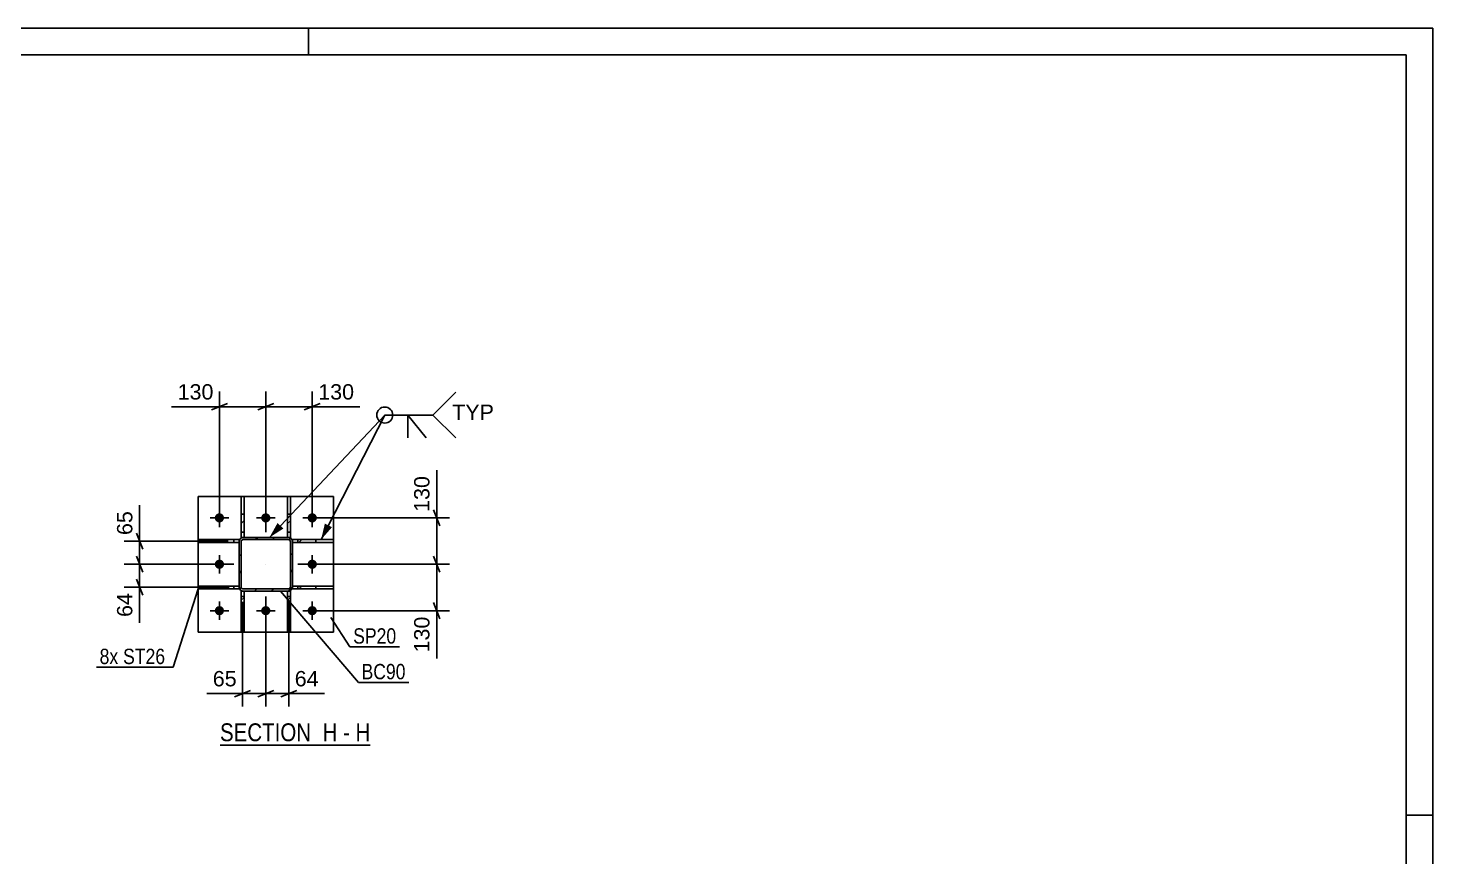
# Model space of a CAD drawing. Header units: millimetres. Extents: x -315 to 526, y -215 to 379.
# Drawn here: x 263.4 to 525.7, y 224.2 to 379 of the extents above; entities that cross this region are included whole.
import ezdxf

# ---------------------------------------------------------------- set-up
doc = ezdxf.new("R2010")
doc.units = ezdxf.units.MM
doc.linetypes.add('DXK_LINE_DOT2', pattern=[3.9198, 1.9599, -1.9599])
doc.linetypes.add('DXK_LINE_DOT3', pattern=[5.9187, 2.979, -0.9799, 0.9799, -0.9799])
doc.styles.add('Arial', font='arial.ttf', dxfattribs={"height": 0.2})
doc.styles.add('Arial Narrow', font='ARIALN.TTF', dxfattribs={"height": 0.2})

# ---------------------------------------------------------------- blocks, each defined once
blk = doc.blocks.new('Unknown-284857918-17864')
at = {"color": 5, "linetype": 'Continuous'}
for p, q in [((525.75, 378.96), (-315.25, 378.96)), ((315.75, 373.96), (315.75, 378.96)), ((525.75, -215.04), (525.75, 378.96)), ((520.75, 373.96), (-310.25, 373.96)), ((520.75, -210.04), (520.75, 373.96)), ((525.75, 231.96), (520.75, 231.96))]:
    blk.add_line(p, q, dxfattribs=at)
blk = doc.blocks.new('Unknown-284857918-19 - 35338')
at = {"color": 6, "linetype": 'Continuous'}
blk.add_line((299.25, 245.02), (327.32, 245.02), dxfattribs=at)
at = {"color": 0, "linetype": 'Continuous'}
blk.add_wipeout([(317.36, 245.77), (317.36, 249.27), (299.25, 249.27), (299.25, 245.77)], dxfattribs=at)
at = {"color": 7, "linetype": 'Continuous', "style": 'Arial Narrow'}
blk.add_text('SECTION ', height=3.34, dxfattribs=at).set_placement((299.25, 245.77))
at = {"color": 0, "linetype": 'Continuous'}
blk.add_wipeout([(321.18, 245.77), (321.18, 249.27), (318.41, 249.27), (318.41, 245.77)], dxfattribs=at)
at = {"color": 7, "linetype": 'Continuous', "style": 'Arial Narrow'}
blk.add_text('H', height=3.34, dxfattribs=at).set_placement((318.41, 245.77))
at = {"color": 0, "linetype": 'Continuous'}
blk.add_wipeout([(323.5, 245.77), (323.5, 249.27), (322.23, 249.27), (322.23, 245.77)], dxfattribs=at)
blk.add_wipeout([(327.32, 245.77), (327.32, 249.27), (324.55, 249.27), (324.55, 245.77)], dxfattribs=at)
at = {"color": 7, "linetype": 'Continuous', "style": 'Arial Narrow'}
for s, p in [('-', (322.23, 245.77)), ('H', (324.55, 245.77))]:
    blk.add_text(s, height=3.34, dxfattribs=at).set_placement(p)
blk = doc.blocks.new('Part-284857918-35413 - 35338')
at = {"linetype": 'Continuous'}
h = blk.add_hatch(dxfattribs=at)
h.set_pattern_fill('', scale=0.7, style=0, pattern_type=0)
h.set_pattern_definition([(45, (303.7374, 283.8197), (-1.5715, 1.5715), [])])
h.paths.add_polyline_path([(303.2, 283.82), (303.74, 283.82), (303.74, 288.15), (303.2, 288.15)])
at = {"color": 2, "linetype": 'Continuous'}
for p, q in [((303.2, 291.49), (303.2, 288.15)), ((303.2, 291.49), (303.74, 291.49)), ((303.74, 291.49), (303.74, 288.15)), ((303.2, 283.82), (303.2, 288.15)), ((303.2, 288.15), (303.74, 288.15)), ((303.74, 288.15), (303.74, 283.82)), ((303.2, 283.82), (303.2, 283.82)), ((303.74, 283.82), (303.2, 283.82)), ((303.74, 283.82), (303.74, 283.82))]:
    blk.add_line(p, q, dxfattribs=at)
at = {"color": 7, "linetype": 'DXK_LINE_DOT2'}
for p, q in [((303.2, 288.15), (303.2, 283.82)), ((303.74, 288.15), (303.74, 283.82)), ((303.2, 284.82), (303.74, 284.82)), ((303.74, 283.82), (303.2, 283.82))]:
    blk.add_line(p, q, dxfattribs=at)
blk = doc.blocks.new('Part-284857918-35347 - 35338')
at = {"linetype": 'Continuous'}
h = blk.add_hatch(dxfattribs=at)
h.set_pattern_fill('', scale=0.7, style=0, pattern_type=0)
h.set_pattern_definition([(45, (312.004, 273.8197), (-1.57154, 1.57154), [])])
h.paths.add_polyline_path([(303.6, 273.82), (312, 273.82), (312.31, 273.88), (312.57, 274.05), (312.74, 274.31), (312.8, 274.62), (312.8, 283.02), (312.74, 283.33), (312.57, 283.59), (312.31, 283.76), (312, 283.82), (303.6, 283.82), (303.3, 283.76), (303.04, 283.59), (302.86, 283.33), (302.8, 283.02), (302.8, 274.62), (302.86, 274.31), (303.04, 274.05), (303.3, 273.88)])
h.paths.add_polyline_path([(303.23, 274.47), (303.2, 274.62), (303.2, 283.02), (303.23, 283.17), (303.32, 283.3), (303.45, 283.39), (303.6, 283.42), (312, 283.42), (312.16, 283.39), (312.29, 283.3), (312.37, 283.17), (312.4, 283.02), (312.4, 274.62), (312.37, 274.47), (312.29, 274.34), (312.16, 274.25), (312, 274.22), (303.6, 274.22), (303.45, 274.25), (303.32, 274.34)])
at = {"color": 7, "linetype": 'DXK_LINE_DOT2'}
for p, q in [((302.8, 283.02), (302.86, 283.33)), ((303.3, 283.76), (303.6, 283.82)), ((303.45, 283.39), (303.32, 283.3)), ((303.6, 283.42), (303.45, 283.39)), ((303.6, 283.82), (312, 283.82)), ((303.6, 283.42), (312, 283.42)), ((312, 283.82), (312.31, 283.76)), ((312.16, 283.39), (312, 283.42)), ((312.29, 283.3), (312.16, 283.39)), ((312.74, 283.33), (312.8, 283.02)), ((302.8, 274.62), (302.8, 283.02)), ((303.23, 283.17), (303.2, 283.02)), ((303.2, 283.02), (303.2, 274.62)), ((303.32, 283.3), (303.23, 283.17)), ((312.37, 283.17), (312.29, 283.3)), ((312.4, 283.02), (312.37, 283.17)), ((312.4, 274.62), (312.4, 283.02)), ((312.8, 274.62), (312.8, 283.02)), ((302.86, 274.31), (302.8, 274.62)), ((303.2, 274.62), (303.23, 274.47)), ((303.23, 274.47), (303.32, 274.34)), ((303.6, 273.82), (303.3, 273.88)), ((303.32, 274.34), (303.45, 274.25)), ((303.45, 274.25), (303.6, 274.22)), ((303.6, 274.22), (312, 274.22)), ((312, 273.82), (303.6, 273.82)), ((312, 274.22), (312.16, 274.25)), ((312.31, 273.88), (312, 273.82)), ((312.16, 274.25), (312.29, 274.34)), ((312.29, 274.34), (312.37, 274.47)), ((312.37, 274.47), (312.4, 274.62)), ((312.8, 274.62), (312.74, 274.31))]:
    blk.add_line(p, q, dxfattribs=at)
at = {"color": 2, "linetype": 'Continuous'}
for p, q in [((302.86, 283.33), (302.8, 283.02)), ((303.6, 283.82), (303.3, 283.76)), ((303.32, 283.3), (303.45, 283.39)), ((303.45, 283.39), (303.6, 283.42)), ((303.6, 283.82), (312, 283.82)), ((303.6, 283.42), (312, 283.42)), ((312.31, 283.76), (312, 283.82)), ((312, 283.42), (312.16, 283.39)), ((312.16, 283.39), (312.29, 283.3)), ((312.8, 283.02), (312.74, 283.33)), ((302.8, 274.62), (302.8, 283.02)), ((303.2, 283.02), (303.23, 283.17)), ((303.2, 274.62), (303.2, 283.02)), ((303.23, 283.17), (303.32, 283.3)), ((312.29, 283.3), (312.37, 283.17)), ((312.37, 283.17), (312.4, 283.02)), ((312.4, 274.62), (312.4, 283.02)), ((312.8, 274.62), (312.8, 283.02)), ((302.8, 274.62), (302.86, 274.31)), ((303.23, 274.47), (303.2, 274.62)), ((303.32, 274.34), (303.23, 274.47)), ((303.3, 273.88), (303.6, 273.82)), ((303.45, 274.25), (303.32, 274.34)), ((303.6, 274.22), (303.45, 274.25)), ((303.6, 274.22), (312, 274.22)), ((303.6, 273.82), (312, 273.82)), ((312.16, 274.25), (312, 274.22)), ((312, 273.82), (312.31, 273.88)), ((312.29, 274.34), (312.16, 274.25)), ((312.37, 274.47), (312.29, 274.34)), ((312.4, 274.62), (312.37, 274.47)), ((312.74, 274.31), (312.8, 274.62))]:
    blk.add_line(p, q, dxfattribs=at)
at = {"color": 7, "linetype": 'DXK_LINE_DOT3'}
blk.add_line((307.8, 278.82), (307.8, 278.82), dxfattribs=at)
at = {"color": 7, "linetype": 'DXK_LINE_DOT2'}
for centre, start, end in [((303.6, 283.02), 112.5, 157.5), ((312, 283.02), 22.5, 67.5), ((303.6, 274.62), 202.5, 247.5), ((312, 274.62), 292.5, 337.5)]:
    blk.add_arc(centre, 0.8, start, end, dxfattribs=at)
at = {"color": 2, "linetype": 'Continuous'}
for centre, start, end in [((303.6, 283.02), 112.5, 157.5), ((312, 283.02), 22.5, 67.5), ((303.6, 274.62), 202.5, 247.5), ((312, 274.62), 292.5, 337.5)]:
    blk.add_arc(centre, 0.8, start, end, dxfattribs=at)
blk = doc.blocks.new('Part-284857918-35411 - 35338')
at = {"linetype": 'Continuous'}
h = blk.add_hatch(dxfattribs=at)
h.set_pattern_fill('', scale=0.7, style=0, pattern_type=0)
h.set_pattern_definition([(45, (302.804, 274.2199), (-1.5715, 1.5715), [])])
h.paths.add_polyline_path([(298.48, 274.22), (302.8, 274.22), (302.8, 274.75), (298.48, 274.75)])
at = {"color": 2, "linetype": 'Continuous'}
for p, q in [((295.14, 274.75), (295.14, 274.22)), ((295.14, 274.75), (298.48, 274.75)), ((295.14, 274.22), (298.48, 274.22)), ((298.48, 274.22), (298.48, 274.75)), ((298.48, 274.75), (302.8, 274.75)), ((302.8, 274.22), (298.48, 274.22)), ((302.8, 274.75), (302.8, 274.75)), ((302.8, 274.75), (302.8, 274.22)), ((302.8, 274.22), (302.8, 274.22))]:
    blk.add_line(p, q, dxfattribs=at)
at = {"color": 7, "linetype": 'DXK_LINE_DOT2'}
for p, q in [((301.8, 274.75), (295.14, 274.75)), ((295.14, 274.22), (302.8, 274.22)), ((301.8, 274.22), (301.8, 274.75)), ((302.8, 274.75), (301.8, 274.75)), ((302.8, 274.75), (302.8, 274.22)), ((302.8, 274.75), (302.8, 274.75))]:
    blk.add_line(p, q, dxfattribs=at)
blk = doc.blocks.new('Part-284857918-35410 - 35338')
at = {"linetype": 'Continuous'}
h = blk.add_hatch(dxfattribs=at)
h.set_pattern_fill('', scale=0.7, style=0, pattern_type=0)
h.set_pattern_definition([(45, (302.804, 282.8862), (-1.5715, 1.5715), [])])
h.paths.add_polyline_path([(298.48, 282.89), (302.8, 282.89), (302.8, 283.42), (298.48, 283.42)])
at = {"color": 2, "linetype": 'Continuous'}
for p, q in [((295.14, 283.42), (295.14, 282.89)), ((295.14, 283.42), (298.48, 283.42)), ((298.48, 282.89), (298.48, 283.42)), ((298.48, 283.42), (302.8, 283.42)), ((302.8, 283.42), (302.8, 283.42)), ((302.8, 283.42), (302.8, 282.89)), ((295.14, 282.89), (298.48, 282.89)), ((302.8, 282.89), (298.48, 282.89)), ((302.8, 282.89), (302.8, 282.89))]:
    blk.add_line(p, q, dxfattribs=at)
at = {"color": 7, "linetype": 'DXK_LINE_DOT2'}
for p, q in [((301.8, 283.42), (295.14, 283.42)), ((301.8, 282.89), (301.8, 283.42)), ((302.8, 283.42), (301.8, 283.42)), ((302.8, 283.42), (302.8, 282.89)), ((302.8, 283.42), (302.8, 283.42)), ((295.14, 282.89), (302.8, 282.89))]:
    blk.add_line(p, q, dxfattribs=at)
blk = doc.blocks.new('Part-284857918-35362 - 35338')
at = {"color": 2, "linetype": 'Continuous'}
for p, q in [((295.14, 266.15), (295.14, 291.49)), ((295.14, 291.49), (320.47, 291.49)), ((320.47, 266.15), (320.47, 291.49)), ((295.14, 266.15), (320.47, 266.15))]:
    blk.add_line(p, q, dxfattribs=at)
blk = doc.blocks.new('Part-284857918-35408 - 35338')
at = {"linetype": 'Continuous'}
h = blk.add_hatch(dxfattribs=at)
h.set_pattern_fill('', scale=0.7, style=0, pattern_type=0)
h.set_pattern_definition([(45, (317.131, 282.8862), (-1.5715, 1.5715), [])])
h.paths.add_polyline_path([(312.8, 282.89), (317.13, 282.89), (317.13, 283.42), (312.8, 283.42)])
at = {"color": 2, "linetype": 'Continuous'}
for p, q in [((312.8, 283.42), (312.8, 283.42)), ((312.8, 283.42), (317.13, 283.42)), ((312.8, 282.89), (312.8, 283.42)), ((320.47, 283.42), (317.13, 283.42)), ((317.13, 282.89), (317.13, 283.42)), ((320.47, 282.89), (320.47, 283.42)), ((312.8, 282.89), (312.8, 282.89)), ((312.8, 282.89), (317.13, 282.89)), ((320.47, 282.89), (317.13, 282.89))]:
    blk.add_line(p, q, dxfattribs=at)
at = {"color": 7, "linetype": 'DXK_LINE_DOT2'}
for p, q in [((320.47, 283.42), (312.8, 283.42)), ((312.8, 283.42), (312.8, 282.89)), ((313.8, 282.89), (313.8, 283.42)), ((312.8, 282.89), (313.8, 282.89)), ((313.8, 282.89), (320.47, 282.89))]:
    blk.add_line(p, q, dxfattribs=at)
blk = doc.blocks.new('Part-284857918-35409 - 35338')
at = {"linetype": 'Continuous'}
h = blk.add_hatch(dxfattribs=at)
h.set_pattern_fill('', scale=0.7, style=0, pattern_type=0)
h.set_pattern_definition([(45, (317.131, 274.2199), (-1.5715, 1.5715), [])])
h.paths.add_polyline_path([(312.8, 274.22), (317.13, 274.22), (317.13, 274.75), (312.8, 274.75)])
at = {"color": 2, "linetype": 'Continuous'}
for p, q in [((312.8, 274.75), (312.8, 274.75)), ((312.8, 274.75), (317.13, 274.75)), ((312.8, 274.22), (312.8, 274.75)), ((312.8, 274.22), (312.8, 274.22)), ((312.8, 274.22), (317.13, 274.22)), ((320.47, 274.75), (317.13, 274.75)), ((317.13, 274.22), (317.13, 274.75)), ((320.47, 274.22), (317.13, 274.22)), ((320.47, 274.22), (320.47, 274.75))]:
    blk.add_line(p, q, dxfattribs=at)
at = {"color": 7, "linetype": 'DXK_LINE_DOT2'}
for p, q in [((320.47, 274.75), (312.8, 274.75)), ((312.8, 274.75), (312.8, 274.22)), ((312.8, 274.22), (313.8, 274.22)), ((313.8, 274.22), (313.8, 274.75)), ((313.8, 274.22), (320.47, 274.22))]:
    blk.add_line(p, q, dxfattribs=at)
blk = doc.blocks.new('Part-284857918-35412 - 35338')
at = {"linetype": 'Continuous'}
h = blk.add_hatch(dxfattribs=at)
h.set_pattern_fill('', scale=0.7, style=0, pattern_type=0)
h.set_pattern_definition([(45, (312.404, 283.8197), (-1.5715, 1.5715), [])])
h.paths.add_polyline_path([(311.87, 283.82), (312.4, 283.82), (312.4, 288.15), (311.87, 288.15)])
at = {"color": 2, "linetype": 'Continuous'}
for p, q in [((311.87, 291.49), (311.87, 288.15)), ((311.87, 291.49), (312.4, 291.49)), ((312.4, 291.49), (312.4, 288.15)), ((311.87, 283.82), (311.87, 288.15)), ((311.87, 288.15), (312.4, 288.15)), ((312.4, 288.15), (312.4, 283.82)), ((311.87, 283.82), (311.87, 283.82)), ((312.4, 283.82), (311.87, 283.82)), ((312.4, 283.82), (312.4, 283.82))]:
    blk.add_line(p, q, dxfattribs=at)
at = {"color": 7, "linetype": 'DXK_LINE_DOT2'}
for p, q in [((311.87, 288.15), (311.87, 283.82)), ((312.4, 288.15), (312.4, 283.82)), ((311.87, 284.82), (312.4, 284.82)), ((312.4, 283.82), (311.87, 283.82))]:
    blk.add_line(p, q, dxfattribs=at)
blk = doc.blocks.new('Part-284857918-35414 - 35338')
at = {"linetype": 'Continuous'}
h = blk.add_hatch(dxfattribs=at)
h.set_pattern_fill('', scale=0.7, style=0, pattern_type=0)
h.set_pattern_definition([(45, (312.404, 269.493), (-1.5715, 1.5715), [])])
h.paths.add_polyline_path([(311.87, 269.49), (312.4, 269.49), (312.4, 273.82), (311.87, 273.82)])
at = {"color": 2, "linetype": 'Continuous'}
for p, q in [((311.87, 273.82), (311.87, 273.82)), ((311.87, 273.82), (311.87, 269.49)), ((312.4, 273.82), (311.87, 273.82)), ((312.4, 273.82), (312.4, 273.82)), ((312.4, 269.49), (312.4, 273.82)), ((311.87, 269.49), (311.87, 266.15)), ((311.87, 269.49), (312.4, 269.49)), ((312.4, 269.49), (312.4, 266.15)), ((311.87, 266.15), (312.4, 266.15))]:
    blk.add_line(p, q, dxfattribs=at)
at = {"color": 7, "linetype": 'DXK_LINE_DOT2'}
for p, q in [((311.87, 273.82), (311.87, 269.49)), ((311.87, 273.82), (312.4, 273.82)), ((312.4, 273.82), (312.4, 269.49)), ((311.87, 272.82), (312.4, 272.82))]:
    blk.add_line(p, q, dxfattribs=at)
blk = doc.blocks.new('Part-284857918-35415 - 35338')
at = {"linetype": 'Continuous'}
h = blk.add_hatch(dxfattribs=at)
h.set_pattern_fill('', scale=0.7, style=0, pattern_type=0)
h.set_pattern_definition([(45, (303.7374, 269.493), (-1.5715, 1.5715), [])])
h.paths.add_polyline_path([(303.2, 269.49), (303.74, 269.49), (303.74, 273.82), (303.2, 273.82)])
at = {"color": 2, "linetype": 'Continuous'}
for p, q in [((303.2, 273.82), (303.2, 273.82)), ((303.2, 273.82), (303.2, 269.49)), ((303.74, 273.82), (303.2, 273.82)), ((303.74, 273.82), (303.74, 273.82)), ((303.74, 269.49), (303.74, 273.82)), ((303.2, 266.15), (303.2, 269.49)), ((303.2, 269.49), (303.74, 269.49)), ((303.74, 269.49), (303.74, 266.15)), ((303.74, 266.15), (303.2, 266.15))]:
    blk.add_line(p, q, dxfattribs=at)
at = {"color": 7, "linetype": 'DXK_LINE_DOT2'}
for p, q in [((303.2, 273.82), (303.74, 273.82)), ((303.2, 273.82), (303.2, 269.49)), ((303.74, 273.82), (303.74, 269.49)), ((303.2, 272.82), (303.74, 272.82))]:
    blk.add_line(p, q, dxfattribs=at)
blk = doc.blocks.new('Bolt-284857918-35452 - 35338')
at = {"linetype": 'Continuous'}
for points in [[(299.14, 288.35, -1), (299.14, 286.62, -1)], [(307.8, 288.35, -1), (307.8, 286.62, -1)], [(316.47, 288.35, -1), (316.47, 286.62, -1)], [(299.14, 279.69, -1), (299.14, 277.95, -1)], [(316.47, 279.69, -1), (316.47, 277.95, -1)], [(299.14, 271.02, -1), (299.14, 269.29, -1)], [(307.8, 271.02, -1), (307.8, 269.29, -1)], [(316.47, 271.02, -1), (316.47, 269.29, -1)]]:
    blk.add_hatch(color=1, dxfattribs=at).paths.add_polyline_path(points)
at = {"color": 1, "linetype": 'Continuous'}
for p, q in [((299.14, 285.75), (299.14, 289.22)), ((307.8, 285.75), (307.8, 289.22)), ((316.47, 285.75), (316.47, 289.22)), ((297.4, 287.49), (300.87, 287.49)), ((306.07, 287.49), (309.54, 287.49)), ((314.74, 287.49), (318.2, 287.49)), ((297.4, 278.82), (300.87, 278.82)), ((299.14, 277.09), (299.14, 280.55)), ((314.74, 278.82), (318.2, 278.82)), ((316.47, 277.09), (316.47, 280.55)), ((299.14, 268.42), (299.14, 271.89)), ((307.8, 268.42), (307.8, 271.89)), ((316.47, 268.42), (316.47, 271.89)), ((297.4, 270.15), (300.87, 270.15)), ((306.07, 270.15), (309.54, 270.15)), ((314.74, 270.15), (318.2, 270.15))]:
    blk.add_line(p, q, dxfattribs=at)
blk = doc.blocks.new('StraightDimension-284857918-36264 - 35338')
at = {"color": 7, "linetype": 'Continuous'}
for p, q in [((313.8, 278.82), (342.11, 278.82)), ((339.11, 280.32), (340.31, 277.32)), ((339.71, 270.15), (339.71, 278.82)), ((340.31, 268.65), (339.11, 271.65)), ((317.47, 270.15), (342.11, 270.15))]:
    blk.add_line(p, q, dxfattribs=at)
at = {"color": 0}
blk.add_wipeout([(338.96, 269.63), (334.76, 269.63), (334.76, 261.76), (338.96, 261.76)], dxfattribs=at)
at = {"color": 7, "linetype": 'Continuous'}
blk.add_line((339.71, 270.15), (339.71, 261.23), dxfattribs=at)
blk.add_line((339.71, 270.15), (339.71, 261.23), dxfattribs=at)
at = {"color": 3, "style": 'Arial'}
blk.add_text('130', height=2.865, rotation=90.0002, dxfattribs=at).set_placement((338.36, 262.36))
blk = doc.blocks.new('StraightDimension-284857918-35615 - 35338')
at = {"color": 7, "linetype": 'Continuous'}
for p, q in [((299.14, 288.49), (299.14, 311.09)), ((307.8, 284.82), (307.8, 311.09)), ((297.64, 307.64), (300.64, 308.84)), ((299.14, 308.24), (307.8, 308.24)), ((309.3, 308.84), (306.3, 307.64))]:
    blk.add_line(p, q, dxfattribs=at)
at = {"color": 0}
blk.add_wipeout([(298.61, 308.99), (298.61, 313.19), (290.74, 313.19), (290.74, 308.99)], dxfattribs=at)
at = {"color": 7, "linetype": 'Continuous'}
blk.add_line((299.14, 308.24), (290.22, 308.24), dxfattribs=at)
blk.add_line((299.14, 308.24), (290.22, 308.24), dxfattribs=at)
at = {"color": 3, "style": 'Arial'}
blk.add_text('130', height=2.865, dxfattribs=at).set_placement((291.34, 309.59))
blk = doc.blocks.new('StraightDimension-284857918-35643 - 35338')
at = {"color": 7, "linetype": 'Continuous'}
for p, q in [((283.63, 284.65), (284.83, 281.65)), ((300.8, 283.15), (281.38, 283.15)), ((284.23, 278.82), (284.23, 283.15)), ((301.8, 278.82), (281.38, 278.82)), ((284.83, 277.32), (283.63, 280.32))]:
    blk.add_line(p, q, dxfattribs=at)
at = {"color": 0}
blk.add_wipeout([(283.48, 289.33), (279.28, 289.33), (279.28, 283.68), (283.48, 283.68)], dxfattribs=at)
at = {"color": 7, "linetype": 'Continuous'}
blk.add_line((284.23, 283.15), (284.23, 289.85), dxfattribs=at)
blk.add_line((284.23, 283.15), (284.23, 289.85), dxfattribs=at)
at = {"color": 3, "style": 'Arial'}
blk.add_text('65', height=2.865, rotation=90.0002, dxfattribs=at).set_placement((282.88, 284.28))
blk = doc.blocks.new('StraightDimension-284857918-36230 - 35338')
at = {"color": 7, "linetype": 'Continuous'}
for p, q in [((303.47, 271.82), (303.47, 252.27)), ((307.8, 272.82), (307.8, 252.27)), ((301.97, 254.07), (304.97, 255.27)), ((303.47, 254.67), (307.8, 254.67)), ((309.3, 255.27), (306.3, 254.07))]:
    blk.add_line(p, q, dxfattribs=at)
at = {"color": 0}
blk.add_wipeout([(302.95, 255.42), (302.95, 259.62), (297.3, 259.62), (297.3, 255.42)], dxfattribs=at)
at = {"color": 7, "linetype": 'Continuous'}
blk.add_line((303.47, 254.67), (296.77, 254.67), dxfattribs=at)
blk.add_line((303.47, 254.67), (296.77, 254.67), dxfattribs=at)
at = {"color": 3, "style": 'Arial'}
blk.add_text('65', height=2.865, dxfattribs=at).set_placement((297.9, 256.02))
blk = doc.blocks.new('StraightDimension-284857918-35614 - 35338')
at = {"color": 7, "linetype": 'Continuous'}
for p, q in [((307.8, 284.82), (307.8, 311.09)), ((316.47, 288.49), (316.47, 311.09)), ((306.3, 307.64), (309.3, 308.84)), ((307.8, 308.24), (316.47, 308.24)), ((317.97, 308.84), (314.97, 307.64))]:
    blk.add_line(p, q, dxfattribs=at)
at = {"color": 0}
blk.add_wipeout([(324.87, 308.99), (324.87, 313.19), (317, 313.19), (317, 308.99)], dxfattribs=at)
at = {"color": 7, "linetype": 'Continuous'}
blk.add_line((316.47, 308.24), (325.39, 308.24), dxfattribs=at)
blk.add_line((316.47, 308.24), (325.39, 308.24), dxfattribs=at)
at = {"color": 3, "style": 'Arial'}
blk.add_text('130', height=2.865, dxfattribs=at).set_placement((317.6, 309.59))
blk = doc.blocks.new('StraightDimension-284857918-35644 - 35338')
at = {"color": 7, "linetype": 'Continuous'}
for p, q in [((301.8, 278.82), (281.38, 278.82)), ((283.63, 280.32), (284.83, 277.32)), ((284.23, 274.55), (284.23, 278.82)), ((284.83, 273.05), (283.63, 276.05)), ((300.95, 274.55), (281.38, 274.55))]:
    blk.add_line(p, q, dxfattribs=at)
at = {"color": 0}
blk.add_wipeout([(283.48, 274.02), (279.28, 274.02), (279.28, 268.38), (283.48, 268.38)], dxfattribs=at)
at = {"color": 7, "linetype": 'Continuous'}
blk.add_line((284.23, 274.55), (284.23, 267.85), dxfattribs=at)
blk.add_line((284.23, 274.55), (284.23, 267.85), dxfattribs=at)
at = {"color": 3, "style": 'Arial'}
blk.add_text('64', height=2.865, rotation=90.0002, dxfattribs=at).set_placement((282.88, 268.98))
blk = doc.blocks.new('StraightDimension-284857918-36229 - 35338')
at = {"color": 7, "linetype": 'Continuous'}
for p, q in [((307.8, 272.82), (307.8, 252.27)), ((312.08, 271.97), (312.08, 252.27)), ((306.3, 254.07), (309.3, 255.27)), ((307.8, 254.67), (312.08, 254.67)), ((313.58, 255.27), (310.58, 254.07))]:
    blk.add_line(p, q, dxfattribs=at)
at = {"color": 0}
blk.add_wipeout([(318.25, 255.42), (318.25, 259.62), (312.6, 259.62), (312.6, 255.42)], dxfattribs=at)
at = {"color": 7, "linetype": 'Continuous'}
blk.add_line((312.08, 254.67), (318.77, 254.67), dxfattribs=at)
blk.add_line((312.08, 254.67), (318.77, 254.67), dxfattribs=at)
at = {"color": 3, "style": 'Arial'}
blk.add_text('64', height=2.865, dxfattribs=at).set_placement((313.2, 256.02))
blk = doc.blocks.new('StraightDimension-284857918-36263 - 35338')
at = {"color": 7, "linetype": 'Continuous'}
for p, q in [((339.11, 288.99), (340.31, 285.99)), ((317.47, 287.49), (342.11, 287.49)), ((339.71, 278.82), (339.71, 287.49)), ((313.8, 278.82), (342.11, 278.82)), ((340.31, 277.32), (339.11, 280.32))]:
    blk.add_line(p, q, dxfattribs=at)
at = {"color": 0}
blk.add_wipeout([(338.96, 295.88), (334.76, 295.88), (334.76, 288.01), (338.96, 288.01)], dxfattribs=at)
at = {"color": 7, "linetype": 'Continuous'}
blk.add_line((339.71, 287.49), (339.71, 296.41), dxfattribs=at)
blk.add_line((339.71, 287.49), (339.71, 296.41), dxfattribs=at)
at = {"color": 3, "style": 'Arial'}
blk.add_text('130', height=2.865, rotation=90.0002, dxfattribs=at).set_placement((338.36, 288.61))
blk = doc.blocks.new('Mark-284857918-35603 - 35338')
at = {"color": 0}
blk.add_wipeout([(332.16, 264), (332.16, 267), (324.12, 267), (324.12, 264)], dxfattribs=at)
blk.add_wipeout([(332.16, 264), (332.16, 267), (324.12, 267), (324.12, 264)], dxfattribs=at)
at = {"color": 30, "linetype": 'Continuous'}
for p, q in [((319.94, 268.9), (323.52, 263.4)), ((323.52, 263.4), (332.76, 263.4))]:
    blk.add_line(p, q, dxfattribs=at)
at = {"color": 3, "style": 'Arial Narrow'}
blk.add_text('SP20', height=2.863, dxfattribs=at).set_placement((324.12, 264))
blk = doc.blocks.new('MarkSet-284857918-35587 - 35338')
at = {"color": 30, "linetype": 'Continuous'}
blk.add_line((295.14, 274.22), (290.5, 259.58), dxfattribs=at)
at = {"color": 0}
blk.add_wipeout([(280.25, 260.18), (280.25, 263.18), (276.77, 263.18), (276.77, 260.18)], dxfattribs=at)
blk.add_wipeout([(280.25, 260.18), (280.25, 263.18), (276.77, 263.18), (276.77, 260.18)], dxfattribs=at)
blk.add_wipeout([(289, 260.18), (289, 263.18), (281.15, 263.18), (281.15, 260.18)], dxfattribs=at)
blk.add_wipeout([(289, 260.18), (289, 263.18), (281.15, 263.18), (281.15, 260.18)], dxfattribs=at)
at = {"color": 30, "linetype": 'Continuous'}
blk.add_line((276.17, 259.58), (290.5, 259.58), dxfattribs=at)
at = {"color": 3, "style": 'Arial Narrow'}
for s, p in [('8x', (276.77, 260.18)), ('ST26', (281.15, 260.18))]:
    blk.add_text(s, height=2.863, dxfattribs=at).set_placement(p)
blk = doc.blocks.new('Mark-284857918-35600 - 35338')
at = {"color": 0}
blk.add_wipeout([(333.9, 257.34), (333.9, 260.34), (325.68, 260.34), (325.68, 257.34)], dxfattribs=at)
blk.add_wipeout([(333.9, 257.34), (333.9, 260.34), (325.68, 260.34), (325.68, 257.34)], dxfattribs=at)
at = {"color": 30, "linetype": 'Continuous'}
for p, q in [((310.57, 273.82), (325.08, 256.74)), ((325.08, 256.74), (334.5, 256.74))]:
    blk.add_line(p, q, dxfattribs=at)
at = {"color": 3, "style": 'Arial Narrow'}
blk.add_text('BC90', height=2.863, dxfattribs=at).set_placement((325.68, 257.34))
blk = doc.blocks.new('WeldMark-284857918-36161 - 35338')
at = {"linetype": 'Continuous'}
for points in [[(311.08, 285.49), (308.48, 283.82), (309.99, 286.52)], [(320.17, 285.75), (318.13, 283.42), (318.83, 286.43)]]:
    blk.add_hatch(color=30, dxfattribs=at).paths.add_polyline_path(points)
at = {"color": 30, "linetype": 'Continuous'}
for p, q in [((308.48, 283.82), (330.02, 306.69)), ((318.13, 283.42), (330.02, 306.69)), ((330.02, 306.69), (339.02, 306.69))]:
    blk.add_line(p, q, dxfattribs=at)
at = {"color": 3, "linetype": 'Continuous'}
for q in [(337.73, 302.41), (334.31, 302.41)]:
    blk.add_line((334.31, 306.69), q, dxfattribs=at)
for start, end in [(90, 270), (270, 90)]:
    blk.add_arc((330.02, 306.69), 1.5, start, end, dxfattribs=at)
at = {"color": 0, "linetype": 'Continuous'}
blk.add_wipeout([(350.4, 305.79), (350.4, 308.79), (342.62, 308.79), (342.62, 305.79)], dxfattribs=at)
blk.add_wipeout([(350.4, 305.79), (350.4, 308.79), (342.62, 308.79), (342.62, 305.79)], dxfattribs=at)
at = {"color": 3, "linetype": 'Continuous'}
for q in [(343.31, 310.98), (343.31, 302.41)]:
    blk.add_line((339.02, 306.69), q, dxfattribs=at)
at = {"color": 3, "linetype": 'Continuous', "style": 'Arial'}
blk.add_text('TYP', height=2.865, dxfattribs=at).set_placement((342.62, 305.79))

msp = doc.modelspace()

# ---------------------------------------------------------------- block references
for name in ['Unknown-284857918-17864', 'Part-284857918-35362 - 35338', 'Part-284857918-35413 - 35338', 'Part-284857918-35412 - 35338', 'Bolt-284857918-35452 - 35338', 'Part-284857918-35410 - 35338', 'Part-284857918-35347 - 35338', 'Part-284857918-35408 - 35338', 'Part-284857918-35411 - 35338', 'Part-284857918-35415 - 35338', 'Part-284857918-35414 - 35338', 'Part-284857918-35409 - 35338']:
    msp.add_blockref(name, (0, 0))

# ---------------------------------------------------------------- next in the draw order: block references
for name in ['StraightDimension-284857918-35615 - 35338', 'StraightDimension-284857918-36264 - 35338', 'StraightDimension-284857918-36230 - 35338', 'Unknown-284857918-19 - 35338']:
    msp.add_blockref(name, (0, 0))

# ---------------------------------------------------------------- next in the draw order: block references
for name in ['StraightDimension-284857918-35614 - 35338', 'StraightDimension-284857918-35643 - 35338', 'StraightDimension-284857918-36229 - 35338']:
    msp.add_blockref(name, (0, 0))

# ---------------------------------------------------------------- next in the draw order: block references
for name in ['StraightDimension-284857918-36263 - 35338', 'StraightDimension-284857918-35644 - 35338', 'Mark-284857918-35603 - 35338']:
    msp.add_blockref(name, (0, 0))

# ---------------------------------------------------------------- next in the draw order: block references
for name in ['WeldMark-284857918-36161 - 35338', 'MarkSet-284857918-35587 - 35338', 'Mark-284857918-35600 - 35338']:
    msp.add_blockref(name, (0, 0))

doc.saveas('drawing.dxf')
